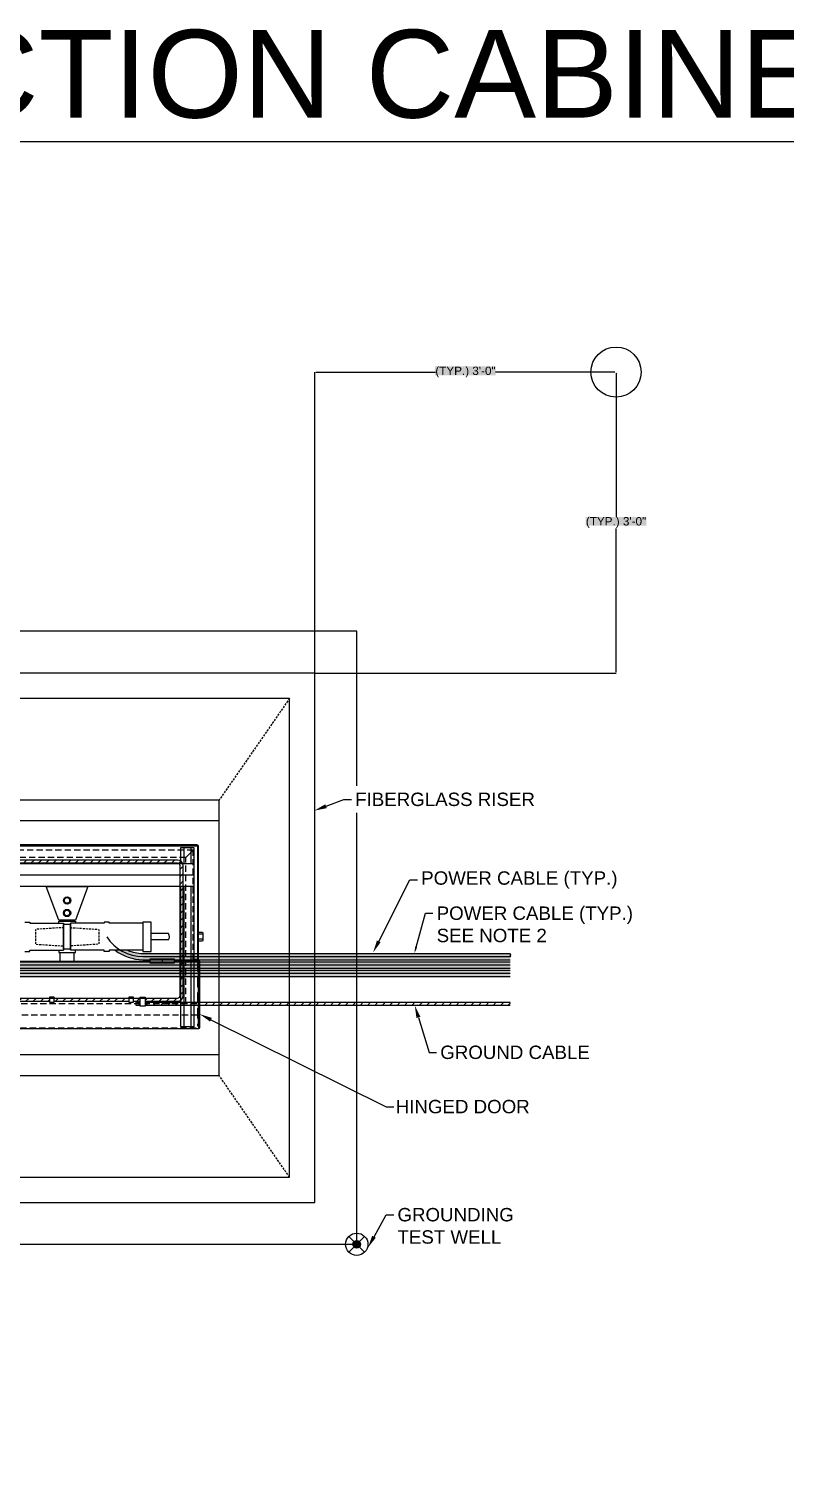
# Model space of a CAD drawing. Header units: feet. Extents: x -208 to 2089, y -974 to 342.
# Drawn here: x 271.4 to 361.9, y 170.8 to 341.5 of the extents above; entities that cross this region are included whole.
import ezdxf
from ezdxf import colors
from ezdxf.entities.mleader import LeaderData, LeaderLine
from ezdxf.math import Vec2, Vec3

# ---------------------------------------------------------------- set-up
doc = ezdxf.new("R2010")
doc.units = ezdxf.units.FT
doc.header["$MEASUREMENT"] = 0
doc.set_wipeout_variables(frame=1)
doc.linetypes.add('HIDDEN', pattern=[0.375, 0.25, -0.125])
doc.layers.get('Defpoints').update_dxf_attribs({"color": 5})
for name, color, linetype in [('E-CABL-ACF', 1, 'AC_CABLE_FEEDER'), ('E-CABL-UG4', 64, 'GROUND_WIRE_G4'), ('E-DETL', 7, 'Continuous'), ('E-DETL-6', 7, 'Continuous'), ('E-EQPM-ENCL', 8, 'Continuous'), ('E-EQPM-HRDW', 16, 'Continuous'), ('E-GRND', 3, 'Continuous'), ('G-ANNO-TEXT', 1, 'Continuous')]:
    doc.layers.add(name, color=color, linetype=linetype)
doc.styles.add('NEI-A', font='arial.ttf', dxfattribs={"height": 0.1})
doc.linetypes.add('AC_CABLE_FEEDER', pattern='A,0.2,-0.05,0,-0.05,0.2,-0.12,["ACF",Standard,S=0.1,R=0,X=-0.05,Y=-0.05],-0.3,0.2,-0.05,0,-0.05', length=1.22)
doc.linetypes.add('GROUND_WIRE_G4', pattern='A,1,-0.2,["G4",Standard,S=0.1,R=0,X=-0.1,Y=-0.05],-0.2', length=1.4)
doc.dimstyles.new('NEI-A', dxfattribs={"dimtxt": 0.1, "dimasz": 0.125, "dimexe": 0.0625, "dimexo": 0.0625, "dimgap": 0.0625, "dimtad": 0, "dimtih": 1, "dimtoh": 1, "dimdec": 4, "dimzin": 3, "dimdsep": 46, "dimlunit": 4, "dimtxsty": 'NEI-A', "dimcen": 0, "dimclrt": 256, "dimadec": 0, "dimazin": 0, "dimtfac": 0.75, "dimtdec": 4, "dimtofl": 0, "dimtmove": 0, "dimatfit": 3, "dimfxl": 1, "dimtfill": 2, "dimtfillclr": 256, "dimfrac": 1, "dimtolj": 1, "dimtzin": 0, "dimarcsym": 0})
pattern_1 = [(45, (137.62484, 112.97836), (-0.4419417, 0.4419417), [])]

# ---------------------------------------------------------------- blocks, each defined once
blk = doc.blocks.new('*U19')
blk.add_wipeout([(0, -0.48), (0.58, -0.48), (0.58, 0.1), (0, 0.1)])
at = {"layer": 'E-GRND'}
blk.add_lwpolyline([(0, -0.48), (0.58, -0.48), (0.58, 0.1), (0, 0.1)], close=True, dxfattribs=at)
blk = doc.blocks.new('*U20')
blk.add_wipeout([(0, -0.48), (0.58, -0.48), (0.58, 0.1), (0, 0.1)])
at = {"layer": 'E-GRND'}
blk.add_lwpolyline([(0, -0.48), (0.58, -0.48), (0.58, 0.1), (0, 0.1)], close=True, dxfattribs=at)
blk = doc.blocks.new('*U13')
blk.add_wipeout([(0, 0.1), (0.58, 0.1), (0.58, -0.97), (0, -0.97)])
at = {"layer": 'E-GRND'}
blk.add_lwpolyline([(0, 0.1), (0.58, 0.1), (0.58, -0.97), (0, -0.97)], close=True, dxfattribs=at)
blk = doc.blocks.new('*U6')
blk.add_wipeout([(0, -0.48), (0.58, -0.48), (0.58, 0.1), (0, 0.1)])
at = {"layer": 'E-GRND'}
blk.add_lwpolyline([(0, -0.48), (0.58, -0.48), (0.58, 0.1), (0, 0.1)], close=True, dxfattribs=at)
blk = doc.blocks.new('*U7')
blk.add_wipeout([(0, -0.48), (0.58, -0.48), (0.58, 0.1), (0, 0.1)])
at = {"layer": 'E-GRND'}
blk.add_lwpolyline([(0, -0.48), (0.58, -0.48), (0.58, 0.1), (0, 0.1)], close=True, dxfattribs=at)
blk = doc.blocks.new('*U21')
blk.add_wipeout([(0, 0.1), (0.58, 0.1), (0.58, -0.97), (0, -0.97)])
at = {"layer": 'E-GRND'}
blk.add_lwpolyline([(0, 0.1), (0.58, 0.1), (0.58, -0.97), (0, -0.97)], close=True, dxfattribs=at)
blk = doc.blocks.new('*D22')
at = {"layer": 'Defpoints', "color": 0, "transparency": 16777216}
for p in [(305.62, 300.46), (341.62, 300.46), (341.62, 300.46)]:
    blk.add_point(p, dxfattribs=at)
at = {"layer": 'G-ANNO-TEXT', "color": 0, "lineweight": -2, "transparency": 16777216}
for p, q in [((305.74, 300.46), (320.03, 300.46)), ((341.49, 300.46), (327.21, 300.46))]:
    blk.add_line(p, q, dxfattribs=at)
at = {"layer": 'G-ANNO-TEXT', "color": 0, "transparency": 16777216}
for points in [[(305.74, 300.48), (305.74, 300.44), (305.62, 300.46)], [(341.49, 300.48), (341.49, 300.44), (341.62, 300.46)]]:
    blk.add_solid(points, dxfattribs=at)
at = {"layer": 'G-ANNO-TEXT', "transparency": 16777216, "insert": (323.62, 300.46), "char_height": 0.1, "attachment_point": 5, "style": 'NEI-A', "bg_fill": 1, "box_fill_scale": 1.25, "bg_fill_color": 256, "bg_fill_transparency": 0}
blk.add_mtext('\\A1;{\\H10x;(TYP.) 3\'-0"}', dxfattribs=at)
blk = doc.blocks.new('*D33')
at = {"layer": 'Defpoints', "color": 0, "transparency": 16777216}
for p in [(341.62, 300.46), (341.62, 264.46), (341.62, 264.46)]:
    blk.add_point(p, dxfattribs=at)
at = {"layer": 'G-ANNO-TEXT', "color": 0, "lineweight": -2, "transparency": 16777216}
for p, q in [((341.62, 300.33), (341.62, 283.17)), ((341.62, 264.58), (341.62, 281.74))]:
    blk.add_line(p, q, dxfattribs=at)
at = {"layer": 'G-ANNO-TEXT', "color": 0, "transparency": 16777216}
for points in [[(341.6, 300.33), (341.64, 300.33), (341.62, 300.46)], [(341.6, 264.58), (341.64, 264.58), (341.62, 264.46)]]:
    blk.add_solid(points, dxfattribs=at)
at = {"layer": 'G-ANNO-TEXT', "transparency": 16777216, "insert": (341.62, 282.46), "char_height": 0.1, "attachment_point": 5, "style": 'NEI-A', "bg_fill": 1, "box_fill_scale": 1.25, "bg_fill_color": 256, "bg_fill_transparency": 0}
blk.add_mtext('\\A1;{\\H10x;(TYP.) 3\'-0"}', dxfattribs=at)

msp = doc.modelspace()

# ---------------------------------------------------------------- hatches: boundary and pattern name
at = {"layer": 'E-CABL-ACF', "linetype": 'Continuous'}
h = msp.add_hatch(color=252, dxfattribs=at)
h.dxf.hatch_style = 1
h.paths.add_polyline_path([(328.979, 228.92709), (231.82227, 228.92709, -0.262702621), (227.71161, 231.30394), (227.0228, 231.30394), (227.0228, 231.16653), (226.93004, 231.16653, 0.276290786), (231.8185, 228.17709), (328.979, 228.17709)])
at = {"layer": 'E-CABL-UG4', "linetype": 'Continuous'}
h = msp.add_hatch(dxfattribs=at)
h.set_pattern_fill('ANSI31', color=256, scale=5)
h.set_pattern_definition(pattern_1)
h.paths.add_polyline_path([(289.19614, 225.21643, 0.414213562), (289.88364, 225.90393), (289.88364, 241.40393, 0.414213562), (289.19614, 242.09143), (208.78586, 242.09143, 0.414213562), (208.09836, 241.40393), (208.09836, 225.90393, 0.414213562), (208.78586, 225.21643)])
h.paths.add_polyline_path([(289.19614, 225.59143, 0.414213562), (289.50864, 225.90393), (289.50864, 241.40393, 0.414213562), (289.19614, 241.71643), (208.78586, 241.71643, 0.414213562), (208.47336, 241.40393), (208.47336, 225.90393, 0.414213562), (208.78586, 225.59143)], flags=16)
at = {"layer": 'E-GRND', "linetype": 'Continuous'}
h = msp.add_hatch(color=256, dxfattribs=at)
edge = h.paths.add_edge_path()
edge.add_arc((310.61772, 196.14176), 0.44643, 0, 360)
h = msp.add_hatch(color=256, dxfattribs=at)
edge = h.paths.add_edge_path()
edge.add_arc((310.61772, 196.14176), 0.44643, 0, 360)

# ---------------------------------------------------------------- linework, layer by layer
at = {"layer": 'Defpoints'}
msp.add_lwpolyline([(0, 328), (0, 0), (497.93778, 0), (497.85778, 328)], close=True, dxfattribs=at)
at = {"layer": 'Defpoints', "linetype": 'Continuous', "flags": 128}
msp.add_lwpolyline([(280.73475, 232.9212, 0.251225512), (285.04745, 230.55209), (328.979, 230.55209)], format="xyb", dxfattribs=at)
at = {"layer": 'E-CABL-ACF', "linetype": 'Continuous', "flags": 128}
for points in [[(226.93004, 231.16653, 0.276290786), (231.8185, 228.17709), (328.979, 228.17709)], [(254.22208, 231.30394, 0.227246952), (258.55149, 229.17709), (328.979, 229.17709)], [(281.73689, 231.30394, 0.160623251), (285.0456, 230.17709), (328.979, 230.17709)]]:
    msp.add_lwpolyline(points, format="xyb", dxfattribs=at)
at = {"layer": 'E-CABL-UG4', "linetype": 'Continuous', "flags": 128}
msp.add_lwpolyline([(289.19614, 225.21643, 0.414213562), (289.88364, 225.90393), (289.88364, 241.40393, 0.414213562), (289.19614, 242.09143), (208.78586, 242.09143, 0.414213562), (208.09836, 241.40393), (208.09836, 225.90393, 0.414213562), (208.78586, 225.21643)], format="xyb", close=True, dxfattribs=at)
at = {"layer": 'E-DETL', "color": 41}
for p, q in [((270.9592, 234.67587), (271.5353, 234.67587)), ((271.5353, 234.67587), (271.5353, 234.53846)), ((271.5353, 234.53846), (275.55995, 234.53846)), ((275.55995, 234.53846), (275.55995, 231.30394)), ((280.44671, 234.53846), (276.42205, 234.53846)), ((276.42205, 234.53846), (276.42205, 231.30394)), ((280.44671, 234.67587), (280.44671, 234.53846)), ((281.0228, 234.67587), (280.44671, 234.67587)), ((281.0228, 234.53846), (281.0228, 234.67587)), ((285.04745, 234.53846), (281.0228, 234.53846)), ((285.04745, 234.66531), (285.04745, 231.17709)), ((286.04635, 234.66531), (285.04745, 234.66531)), ((286.04635, 231.17709), (286.04635, 234.66531)), ((270.9592, 231.16653), (271.5353, 231.16653)), ((271.5353, 231.30394), (275.55995, 231.30394)), ((271.5353, 231.16653), (271.5353, 231.30394)), ((280.44671, 231.30394), (276.42205, 231.30394)), ((280.44671, 231.16653), (280.44671, 231.30394)), ((281.0228, 231.16653), (280.44671, 231.16653)), ((285.04745, 231.30394), (281.0228, 231.30394)), ((281.0228, 231.30394), (281.0228, 231.16653)), ((285.04745, 231.17709), (286.04635, 231.17709))]:
    msp.add_line(p, q, dxfattribs=at)
at = {"layer": 'E-DETL', "color": 9, "linetype": 'HIDDEN', "flags": 128}
for points in [[(275.55995, 234.12381), (275.51448, 234.03313), (275.4464, 234.0104), (272.24688, 233.80617), (272.20154, 233.76084), (272.20154, 232.05896), (272.24688, 232.03622), (275.4464, 231.832), (275.51448, 231.80926), (275.55995, 231.71859)], [(276.42205, 234.12381), (276.46753, 234.03313), (276.5356, 234.0104), (279.73512, 233.80617), (279.78046, 233.76084), (279.78046, 232.05896), (279.73512, 232.03622), (276.5356, 231.832), (276.46753, 231.80926), (276.42205, 231.71859)]]:
    msp.add_lwpolyline(points, dxfattribs=at)
at = {"layer": 'E-DETL', "color": 41, "linetype": 'Continuous', "flags": 128}
for points in [[(276.33138, 231.42355), (275.65063, 231.42355), (275.58255, 231.44629), (275.55995, 231.51436), (275.55995, 234.32804), (275.58255, 234.39611), (275.65063, 234.41885), (276.33138, 234.41885)], [(276.33138, 231.42355), (276.39945, 231.44629), (276.42205, 231.51436), (276.42205, 234.32804), (276.39945, 234.39611), (276.33138, 234.41885)]]:
    msp.add_lwpolyline(points, dxfattribs=at)
at = {"layer": 'E-DETL', "color": 41, "flags": 128}
for points in [[(288.12202, 233.2962), (286.04635, 233.2962)], [(288.12202, 232.5462), (286.04635, 232.5462)]]:
    msp.add_lwpolyline(points, dxfattribs=at)
at = {"layer": 'E-DETL', "color": 41}
msp.add_arc((287.55262, 232.9212), 0.68179, 326.6313054, 33.3687626, dxfattribs=at)
at = {"layer": 'E-DETL-6', "color": 64, "linetype": 'Continuous', "flags": 128}
msp.add_lwpolyline([(328.97901, 230.89422, -0.512701525), (328.97901, 230.70672, 0.512701525), (328.97901, 230.51922, 0.512701525), (328.97901, 230.70672, -0.512701525)], format="xyb", dxfattribs=at)
at = {"layer": 'E-EQPM-ENCL', "color": 7, "ltscale": 5}
msp.add_line((285.92218, 230.26628), (288.78133, 230.26628), dxfattribs=at)
at = {"layer": 'E-EQPM-ENCL', "linetype": 'HIDDEN'}
for points in [[(302.58912, 261.428), (294.17781, 249.27714)], [(302.58912, 204.17037), (294.17781, 216.32123)]]:
    msp.add_lwpolyline(points, dxfattribs=at)
at = {"layer": 'E-EQPM-ENCL'}
msp.add_lwpolyline([(294.17781, 246.77242), (203.77545, 246.77242)], dxfattribs=at)
at = {"layer": 'E-EQPM-ENCL', "linetype": 'HIDDEN', "ltscale": 3}
for points in [[(291.69614, 230.22087), (291.06073, 230.22087), (291.08346, 243.29126), (206.92114, 243.29126), (206.92114, 230.22087), (206.28586, 230.22087)], [(290.19849, 224.93376), (290.19849, 242.40628), (207.78351, 242.40628), (207.78351, 224.93376)], [(206.24039, 230.01665), (206.24039, 222.05188), (206.28586, 222.02914), (291.69614, 222.02914), (291.74148, 222.05188), (291.74148, 230.01665)], [(291.58259, 223.52679), (206.39928, 223.52679)]]:
    msp.add_lwpolyline(points, dxfattribs=at)
at = {"layer": 'E-EQPM-ENCL', "color": 7, "ltscale": 5}
for points in [[(206.39928, 230.01665), (206.39928, 243.76778), (206.46735, 243.81312), (291.51452, 243.81312), (291.58259, 243.74505), (291.58259, 230.01665)], [(291.69614, 233.47894), (292.17266, 233.47894), (292.24074, 233.41087), (292.24074, 232.45782), (292.17266, 232.38974), (291.69614, 232.38974)], [(292.17945, 233.25211), (291.69614, 233.25211)], [(292.17945, 232.61657), (291.69614, 232.61657)], [(292.24074, 233.41087), (292.17945, 233.25211), (292.24074, 233.09336)], [(292.24074, 232.77532), (292.17945, 232.61657), (292.24074, 232.45782)], [(249.6518, 230.01665), (285.92218, 230.01665)], [(288.78133, 229.76702), (285.92218, 229.76702), (285.92218, 230.26628)], [(287.35176, 230.26628), (287.35176, 229.76702)], [(288.78133, 230.26628), (288.78133, 229.76702)]]:
    msp.add_lwpolyline(points, dxfattribs=at)
at = {"layer": 'E-EQPM-ENCL', "linetype": 'HIDDEN', "ltscale": 5}
msp.add_lwpolyline([(290.19849, 242.40628), (291.55992, 243.76771)], dxfattribs=at)
at = {"layer": 'E-EQPM-ENCL'}
msp.add_circle((341.61772, 300.4566), 3, dxfattribs=at)
at = {"layer": 'E-EQPM-HRDW'}
for points in [[(208.41086, 241.67122), (208.41086, 243.56312), (206.78586, 243.56312), (206.78586, 241.67122), (291.19614, 241.67122)], [(289.94614, 243.56312), (289.94614, 241.67121)], [(290.82114, 241.67121), (290.82114, 243.56312)], [(291.19614, 238.92122), (291.19614, 241.67122)], [(291.19614, 240.29621), (206.78586, 240.29621)], [(289.57114, 238.92122), (289.57114, 222.18847), (291.19614, 222.18847), (291.19614, 238.92122)], [(289.94614, 238.92122), (289.94614, 222.18847)], [(290.82114, 222.18847), (290.82114, 238.92122)], [(275.1785, 234.78846), (275.1785, 234.92122)], [(276.8035, 234.92122), (276.8035, 234.78846)], [(276.8035, 231.05394), (276.8035, 229.9212), (275.1785, 229.9212), (275.1785, 231.05394)]]:
    msp.add_lwpolyline(points, dxfattribs=at)
msp.add_lwpolyline([(291.19614, 243.56312), (289.57114, 243.56312), (289.57114, 241.67121), (291.19614, 241.67121)], close=True, dxfattribs=at)
at = {"layer": 'E-EQPM-HRDW', "flags": 128}
for points in [[(274.991, 234.92122), (273.491, 238.92122), (278.491, 238.92122), (276.991, 234.92122)], [(276.3285, 237.45981), (275.991, 237.65466), (275.6535, 237.45981), (275.6535, 237.0701), (275.991, 236.87524), (276.3285, 237.0701)], [(276.3285, 235.95981), (275.991, 236.15466), (275.6535, 235.95981), (275.6535, 235.5701), (275.991, 235.37524), (276.3285, 235.5701)]]:
    msp.add_lwpolyline(points, close=True, dxfattribs=at)
for points in [[(274.991, 234.53846), (274.991, 234.78846), (276.991, 234.78846), (276.991, 234.53846)], [(274.991, 231.30394), (274.991, 231.05394), (276.991, 231.05394), (276.991, 231.30394)]]:
    msp.add_lwpolyline(points, dxfattribs=at)
at = {"layer": 'E-EQPM-HRDW'}
for centre, radius in [((275.991, 237.26495), 0.4345), ((275.991, 237.26495), 0.3375), ((275.991, 235.76495), 0.4345), ((275.991, 235.76495), 0.3375)]:
    msp.add_circle(centre, radius, dxfattribs=at)
at = {"layer": 'E-GRND'}
msp.add_lwpolyline([(187.32006, 196.14176), (310.61772, 196.14176), (310.61772, 269.4566), (187.32006, 269.4566)], close=True, dxfattribs=at)
for points in [[(309.6707, 195.19475), (311.56474, 197.08878)], [(311.56474, 195.19475), (309.6707, 197.08878)]]:
    msp.add_lwpolyline(points, dxfattribs=at)
at = {"layer": 'E-GRND', "linetype": 'Continuous'}
msp.add_circle((310.61772, 196.14176), 0.44643, dxfattribs=at)
msp.add_circle((310.61772, 196.14176), 0.44643, dxfattribs=at)
at = {"layer": 'G-ANNO-TEXT', "flags": 128}
for points in [[(305.61772, 264.4566), (305.61772, 300.4566)], [(305.61772, 264.4566), (341.61772, 264.4566)]]:
    msp.add_lwpolyline(points, dxfattribs=at)

# ---------------------------------------------------------------- texts
at = {"layer": 'Defpoints', "color": 1, "insert": (248.92889, 328), "char_height": 10.5007804, "attachment_point": 8, "style": 'NEI-A'}
msp.add_mtext('TYPICAL MEDIUM VOLTAGE JUNCTION CABINET EQUIPMENT', dxfattribs=at)

# ---------------------------------------------------------------- dimensions: what is measured, and where the dimension line sits
at = {"layer": 'G-ANNO-TEXT'}
dim = msp.add_linear_dim(base=(341.61772, 300.4566), p1=(305.61772, 300.4566), p2=(341.61772, 300.4566), text='{\\H10x;(TYP.) <>}', dimstyle='NEI-A', dxfattribs=at)
dim.commit()
dim.dimension.update_dxf_attribs({"geometry": '*D22', "text_midpoint": (323.61772, 300.4566)})
dim = msp.add_linear_dim(base=(341.61772, 264.4566), p1=(341.61772, 300.4566), p2=(341.61772, 264.4566), angle=270, text='{\\H10x;(TYP.) <>}', dimstyle='NEI-A', dxfattribs=at)
dim.commit()
dim.dimension.update_dxf_attribs({"geometry": '*D33', "text_midpoint": (341.61772, 282.4566)})

# ---------------------------------------------------------------- next in the draw order: block references
at = {"layer": 'E-DETL-6'}
for name, p in [('*U19', (273.87433, 225.59143)), ('*U20', (283.36183, 225.59143))]:
    msp.add_blockref(name, p, dxfattribs=at)

# ---------------------------------------------------------------- next in the draw order: leaders
at = {"layer": 'G-ANNO-TEXT'}
ml = msp.add_multileader_mtext('Standard', dxfattribs=at)
ml.set_content('POWER CABLE (TYP.)\\PSEE NOTE 2', color=256, style='NEI-A')
ml.set_leader_properties()
ml.build(insert=Vec2(0, 0))
ml.multileader.update_dxf_attribs({"dogleg_length": 0.125, "arrow_head_size": 0.8})
ctx = ml.context
ctx.base_point, ctx.char_height, ctx.arrow_head_size, ctx.landing_gap_size, ctx.plane_origin = Vec3(319.73025, 235.7299), 1.6, 0.8, 0.44643, Vec3(290.1971, 231.43371)
notes = []
notes.append((ctx, [(0, (1, 1, 0), (318.8374, 235.7299), (1, 0), 0.89286, [(0, [(317.51204, 230.92709)], 0, [])])]))
ctx.mtext.insert, ctx.mtext.width, ctx.mtext.defined_height, ctx.mtext.flow_direction = Vec3(320.17668, 236.54355), 23.9165541, 4.86671, 5
ctx.mtext.has_bg_fill, ctx.mtext.bg_color, ctx.mtext.bg_scale_factor, ctx.mtext.bg_transparency, ctx.mtext.use_window_bg_color = 1, -1073741824, 1.5, 0, 1
ml = msp.add_multileader_mtext('Standard', dxfattribs=at)
ml.set_content('GROUNDING TEST WELL', color=256, style='NEI-A')
ml.set_leader_properties()
ml.build(insert=Vec2(0, 0))
ml.multileader.update_dxf_attribs({"dogleg_length": 0.125, "arrow_head_size": 1.5})
ctx = ml.context
ctx.base_point, ctx.char_height, ctx.arrow_head_size, ctx.landing_gap_size, ctx.plane_origin = Vec3(315.04368, 199.6722), 1.6, 1.5, 0.44643, Vec3(291.20402, 175.15421)
notes.append((ctx, [(0, (1, 1, 0), (314.15083, 199.6722), (1, 0), 0.89286, [(0, [(311.95512, 195.73754)], 0, [])])]))
ctx.mtext.insert, ctx.mtext.width, ctx.mtext.defined_height, ctx.mtext.flow_direction = Vec3(315.49011, 200.48584), 18.2069807, 5.87122, 5
ctx.mtext.has_bg_fill, ctx.mtext.bg_color, ctx.mtext.bg_scale_factor, ctx.mtext.bg_transparency, ctx.mtext.use_window_bg_color = 1, -1073741824, 1.5, 0, 1
for ctx, leaders in notes:
    for number, flags, end, landing, length, lines in leaders:
        leader = LeaderData()
        leader.index, (leader.has_last_leader_line, leader.has_dogleg_vector, leader.attachment_direction) = number, flags
        leader.last_leader_point, leader.dogleg_vector, leader.dogleg_length = Vec3(end), Vec3(landing), length
        for number, points, colour, breaks in lines:
            line = LeaderLine()
            line.index, line.vertices, line.color, line.breaks = number, Vec3.list(points), colors.encode_raw_color(colour), breaks
            leader.lines.append(line)
        ctx.leaders.append(leader)

# ---------------------------------------------------------------- next in the draw order: hatches: boundary and pattern name
at = {"layer": 'E-CABL-ACF', "linetype": 'Continuous'}
h = msp.add_hatch(color=252, dxfattribs=at)
h.dxf.hatch_style = 1
h.paths.add_polyline_path([(328.979, 229.92709), (258.55527, 229.92709, -0.193314208), (255.22816, 231.30394), (254.22208, 231.30394, 0.227246952), (258.55149, 229.17709), (328.979, 229.17709)])
h = msp.add_hatch(color=252, dxfattribs=at)
h.dxf.hatch_style = 1
h.paths.add_polyline_path([(328.979, 230.92709), (285.04937, 230.92709, -0.097129254), (283.22873, 231.30394), (281.73689, 231.30394, 0.160623251), (285.0456, 230.17709), (328.979, 230.17709)])

# ---------------------------------------------------------------- next in the draw order: linework, layer by layer
at = {"layer": 'Defpoints', "linetype": 'Continuous', "flags": 128}
for points in [[(226.73475, 232.9212, 0.364854972), (231.82035, 228.55209), (328.979, 228.55209)], [(253.73475, 232.9212, 0.309398794), (258.55334, 229.55209), (328.979, 229.55209)]]:
    msp.add_lwpolyline(points, format="xyb", dxfattribs=at)
at = {"layer": 'E-CABL-ACF', "linetype": 'Continuous', "flags": 128}
for points in [[(227.71161, 231.30394, 0.262702621), (231.82227, 228.92709), (328.979, 228.92709)], [(255.22816, 231.30394, 0.193314208), (258.55527, 229.92709), (328.979, 229.92709)], [(283.22873, 231.30394, 0.097129254), (285.04937, 230.92709), (328.979, 230.92709)]]:
    msp.add_lwpolyline(points, format="xyb", dxfattribs=at)
at = {"layer": 'E-DETL-6', "color": 64, "linetype": 'Continuous', "flags": 128}
msp.add_lwpolyline([(328.97901, 224.71643), (284.24565, 224.71643), (284.24565, 225.09143), (328.97901, 225.09143)], dxfattribs=at)
at = {"layer": 'E-EQPM-HRDW'}
msp.add_lwpolyline([(291.19614, 238.92122), (206.78586, 238.92122), (206.78586, 222.18847), (208.41086, 222.18847), (208.41086, 238.92122)], dxfattribs=at)
at = {"layer": 'E-GRND', "linetype": 'Continuous'}
msp.add_circle((310.61772, 196.14176), 1.33929, dxfattribs=at)

# ---------------------------------------------------------------- next in the draw order: block references
at = {"layer": 'E-DETL-6'}
msp.add_blockref('*U13', (284.74565, 225.59143), dxfattribs=at)

# ---------------------------------------------------------------- next in the draw order: leaders
at = {"layer": 'G-ANNO-TEXT'}
ml = msp.add_multileader_mtext('Standard', dxfattribs=at)
ml.set_content('POWER CABLE (TYP.)', color=256, style='NEI-A')
ml.set_leader_properties()
ml.build(insert=Vec2(0, 0))
ml.multileader.update_dxf_attribs({"dogleg_length": 0.125, "arrow_head_size": 1.5})
ctx = ml.context
ctx.base_point, ctx.char_height, ctx.arrow_head_size, ctx.landing_gap_size, ctx.plane_origin = Vec3(317.88053, 239.71186), 1.6, 1.5, 0.44643, Vec3(290.1971, 231.43371)
notes = []
notes.append((ctx, [(0, (1, 1, 0), (316.98767, 239.71186), (1, 0), 0.89286, [(0, [(312.57679, 231.03688)], 0, [])])]))
ctx.mtext.insert, ctx.mtext.width, ctx.mtext.defined_height, ctx.mtext.flow_direction = Vec3(318.32696, 240.74706), 24.2589235, 2.057, 5
ctx.mtext.has_bg_fill, ctx.mtext.bg_color, ctx.mtext.bg_scale_factor, ctx.mtext.bg_transparency, ctx.mtext.use_window_bg_color = 1, -1073741824, 1.5, 0, 1
ml = msp.add_multileader_mtext('Standard', dxfattribs=at)
ml.set_content('HINGED DOOR', color=256, style='NEI-A')
ml.set_leader_properties()
ml.build(insert=Vec2(0, 0))
ml.multileader.update_dxf_attribs({"dogleg_length": 0.125, "arrow_head_size": 1.5})
ctx = ml.context
ctx.base_point, ctx.char_height, ctx.arrow_head_size, ctx.landing_gap_size, ctx.plane_origin = Vec3(315.04002, 212.59892), 1.6, 1.5, 0.44643, Vec3(346.60021, 191.89642)
ctx.text_align_type = 2
notes.append((ctx, [(1, (1, 1, 0), (314.14717, 212.59892), (1, 0), 0.89286, [(0, [(291.85489, 223.66594)], 0, [])])]))
ctx.mtext.insert, ctx.mtext.defined_height, ctx.mtext.alignment, ctx.mtext.flow_direction = Vec3(331.29873, 213.41256), 1.69271, 3, 5
ctx.mtext.has_bg_fill, ctx.mtext.bg_color, ctx.mtext.bg_scale_factor, ctx.mtext.bg_transparency, ctx.mtext.use_window_bg_color = 1, -1073741824, 1.5, 0, 1
for ctx, leaders in notes:
    for number, flags, end, landing, length, lines in leaders:
        leader = LeaderData()
        leader.index, (leader.has_last_leader_line, leader.has_dogleg_vector, leader.attachment_direction) = number, flags
        leader.last_leader_point, leader.dogleg_vector, leader.dogleg_length = Vec3(end), Vec3(landing), length
        for number, points, colour, breaks in lines:
            line = LeaderLine()
            line.index, line.vertices, line.color, line.breaks = number, Vec3.list(points), colors.encode_raw_color(colour), breaks
            leader.lines.append(line)
        ctx.leaders.append(leader)

# ---------------------------------------------------------------- next in the draw order: hatches: boundary and pattern name
at = {"layer": 'E-CABL-UG4', "linetype": 'Continuous'}
h = msp.add_hatch(dxfattribs=at)
h.set_pattern_fill('ANSI31', color=256, scale=5)
h.set_pattern_definition(pattern_1)
h.paths.add_polyline_path([(289.19614, 225.21643, 0.414213562), (289.88364, 225.90393), (289.88364, 241.40393, 0.414213562), (289.19614, 242.09143), (208.78586, 242.09143, 0.414213562), (208.09836, 241.40393), (208.09836, 225.90393, 0.414213562), (208.78586, 225.21643)])
h.paths.add_polyline_path([(289.19614, 225.59143, 0.414213562), (289.50864, 225.90393), (289.50864, 241.40393, 0.414213562), (289.19614, 241.71643), (208.78586, 241.71643, 0.414213562), (208.47336, 241.40393), (208.47336, 225.90393, 0.414213562), (208.78586, 225.59143)], flags=16)

# ---------------------------------------------------------------- next in the draw order: linework, layer by layer
at = {"layer": 'E-CABL-UG4', "linetype": 'Continuous', "flags": 128}
for points in [[(289.19614, 225.21643, 0.414213562), (289.88364, 225.90393), (289.88364, 241.40393, 0.414213562), (289.19614, 242.09143), (208.78586, 242.09143, 0.414213562), (208.09836, 241.40393), (208.09836, 225.90393, 0.414213562), (208.78586, 225.21643)], [(289.19614, 225.59143, 0.414213562), (289.50864, 225.90393), (289.50864, 241.40393, 0.414213562), (289.19614, 241.71643), (208.78586, 241.71643, 0.414213562), (208.47336, 241.40393), (208.47336, 225.90393, 0.414213562), (208.78586, 225.59143)]]:
    msp.add_lwpolyline(points, format="xyb", close=True, dxfattribs=at)
at = {"layer": 'E-EQPM-ENCL'}
for points in [[(192.32006, 201.14176), (305.61772, 201.14176), (305.61772, 264.4566), (192.32006, 264.4566)], [(195.34866, 204.17037), (302.58912, 204.17037), (302.58912, 261.428), (195.34866, 261.428)], [(203.77545, 216.32123), (294.17781, 216.32123), (294.17781, 249.27714), (203.77545, 249.27714)]]:
    msp.add_lwpolyline(points, close=True, dxfattribs=at)
at = {"layer": 'E-EQPM-ENCL', "color": 7, "ltscale": 5}
for points in [[(291.58259, 222.27884), (291.69614, 222.27884), (291.69614, 243.74505), (291.6734, 243.83586), (291.60533, 243.8812), (291.51452, 243.90393), (206.46735, 243.90393), (206.37654, 243.8812), (206.30846, 243.83586), (206.28586, 243.74505), (206.28586, 222.27884)], [(209.19789, 230.01665), (206.12698, 230.01665), (206.12698, 222.09722), (206.14971, 222.00654), (206.28586, 221.93847), (291.69614, 221.93847), (291.76421, 221.96107), (291.83229, 222.00654), (291.85489, 222.09722), (291.85489, 230.01665), (288.78133, 230.01665)]]:
    msp.add_lwpolyline(points, dxfattribs=at)
at = {"layer": 'E-EQPM-ENCL', "linetype": 'HIDDEN', "ltscale": 5}
msp.add_lwpolyline([(291.58259, 230.01665), (291.58259, 222.27884)], dxfattribs=at)
at = {"layer": 'E-EQPM-ENCL', "linetype": 'HIDDEN', "ltscale": 3}
msp.add_lwpolyline([(206.39928, 224.93376), (291.58259, 224.93376)], dxfattribs=at)
at = {"layer": 'E-EQPM-ENCL'}
msp.add_lwpolyline([(294.17781, 218.81542), (203.77545, 218.81542)], dxfattribs=at)

# ---------------------------------------------------------------- next in the draw order: block references
at = {"layer": 'E-DETL-6'}
for name, p in [('*U6', (273.87433, 225.59143)), ('*U7', (283.36183, 225.59143))]:
    msp.add_blockref(name, p, dxfattribs=at)

# ---------------------------------------------------------------- next in the draw order: leaders
at = {"layer": 'G-ANNO-TEXT'}
ml = msp.add_multileader_mtext('Standard', dxfattribs=at)
ml.set_content('FIBERGLASS RISER ', color=256, style='NEI-A')
ml.set_leader_properties()
ml.build(insert=Vec2(0, 0))
ml.multileader.update_dxf_attribs({"dogleg_length": 0.125, "arrow_head_size": 1.5})
ctx = ml.context
ctx.base_point, ctx.char_height, ctx.arrow_head_size, ctx.landing_gap_size, ctx.plane_origin = Vec3(309.99056, 249.34509), 1.6, 1.5, 0.44643, Vec3(287.49018, 236.69615)
notes = []
notes.append((ctx, [(0, (1, 1, 0), (309.09771, 249.34509), (1, 0), 0.89286, [(0, [(305.54658, 248.0067)], 0, [])])]))
ctx.mtext.insert, ctx.mtext.width, ctx.mtext.defined_height, ctx.mtext.flow_direction = Vec3(310.43699, 250.15873), 22.913619, 1.91411, 5
ctx.mtext.has_bg_fill, ctx.mtext.bg_color, ctx.mtext.bg_scale_factor, ctx.mtext.bg_transparency, ctx.mtext.use_window_bg_color = 1, -1073741824, 1.5, 0, 1
for ctx, leaders in notes:
    for number, flags, end, landing, length, lines in leaders:
        leader = LeaderData()
        leader.index, (leader.has_last_leader_line, leader.has_dogleg_vector, leader.attachment_direction) = number, flags
        leader.last_leader_point, leader.dogleg_vector, leader.dogleg_length = Vec3(end), Vec3(landing), length
        for number, points, colour, breaks in lines:
            line = LeaderLine()
            line.index, line.vertices, line.color, line.breaks = number, Vec3.list(points), colors.encode_raw_color(colour), breaks
            leader.lines.append(line)
        ctx.leaders.append(leader)

# ---------------------------------------------------------------- next in the draw order: hatches: boundary and pattern name
at = {"layer": 'E-DETL-6'}
h = msp.add_hatch(dxfattribs=at)
h.set_pattern_fill('ANSI31', color=64, scale=5)
h.set_pattern_definition([(45, (134.6341, 12.97836), (-0.4419417, 0.4419417), [])])
edge = h.paths.add_edge_path()
edge.add_arc((329.0464, 224.81018), 0.11546, 125.7114329, 234.2885671, ccw=False)
edge.add_arc((328.91161, 224.99768), 0.11546, 305.7114329, 414.2885671)
edge.add_line((328.97901, 225.09143), (284.24565, 225.09143))
edge.add_line((284.24565, 225.09143), (284.24565, 224.71643))
edge.add_line((284.24565, 224.71643), (328.97901, 224.71643))

# ---------------------------------------------------------------- next in the draw order: block references
msp.add_blockref('*U21', (284.74565, 225.59143), dxfattribs=at)

# ---------------------------------------------------------------- next in the draw order: leaders
at = {"layer": 'G-ANNO-TEXT'}
ml = msp.add_multileader_mtext('Standard', dxfattribs=at)
ml.set_content('GROUND CABLE', color=256, style='NEI-A')
ml.set_leader_properties()
ml.build(insert=Vec2(0, 0))
ml.multileader.update_dxf_attribs({"dogleg_length": 0.125, "arrow_head_size": 1.5})
ctx = ml.context
ctx.base_point, ctx.char_height, ctx.arrow_head_size, ctx.landing_gap_size, ctx.plane_origin = Vec3(320.15711, 219.09101), 1.6, 1.5, 0.44643, Vec3(289.34894, 198.98612)
notes = []
notes.append((ctx, [(0, (1, 1, 0), (319.26426, 219.09101), (1, 0), 0.89286, [(0, [(317.55674, 224.71643)], 0, [])])]))
ctx.mtext.insert, ctx.mtext.defined_height, ctx.mtext.flow_direction = Vec3(320.60354, 219.90465), 0.76279, 5
ctx.mtext.has_bg_fill, ctx.mtext.bg_color, ctx.mtext.bg_scale_factor, ctx.mtext.bg_transparency, ctx.mtext.use_window_bg_color = 1, -1073741824, 1.5, 0, 1
for ctx, leaders in notes:
    for number, flags, end, landing, length, lines in leaders:
        leader = LeaderData()
        leader.index, (leader.has_last_leader_line, leader.has_dogleg_vector, leader.attachment_direction) = number, flags
        leader.last_leader_point, leader.dogleg_vector, leader.dogleg_length = Vec3(end), Vec3(landing), length
        for number, points, colour, breaks in lines:
            line = LeaderLine()
            line.index, line.vertices, line.color, line.breaks = number, Vec3.list(points), colors.encode_raw_color(colour), breaks
            leader.lines.append(line)
        ctx.leaders.append(leader)

# ---------------------------------------------------------------- next in the draw order: linework, layer by layer
at = {"layer": 'E-CABL-UG4', "linetype": 'Continuous', "flags": 128}
msp.add_lwpolyline([(289.19614, 225.59143, 0.414213562), (289.50864, 225.90393), (289.50864, 241.40393, 0.414213562), (289.19614, 241.71643), (208.78586, 241.71643, 0.414213562), (208.47336, 241.40393), (208.47336, 225.90393, 0.414213562), (208.78586, 225.59143)], format="xyb", close=True, dxfattribs=at)

doc.saveas('drawing.dxf')
